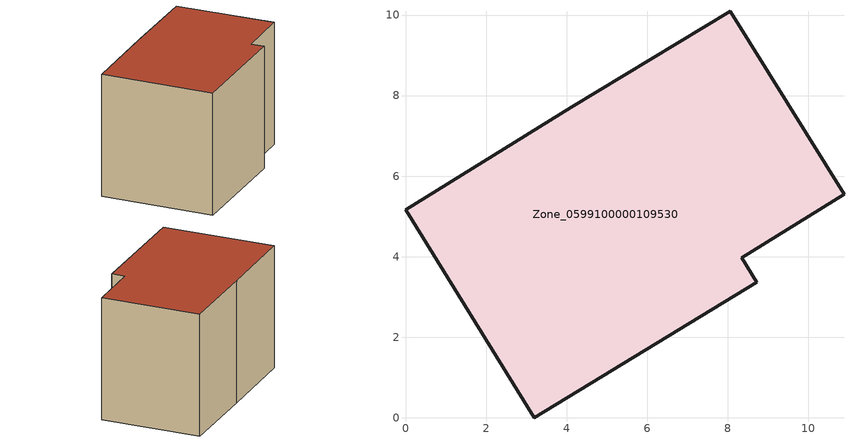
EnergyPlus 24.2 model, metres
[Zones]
Zone_0599100000109530
 floor ground (C_G): 0,5.16 4.12,7.71 8.06,10.09 10.89,5.55 8.35,3.98 8.73,3.37 3.19,0 z0
 wall outside (C_F): 3.19,0 8.73,3.37 8.35,3.98 10.89,5.55 8.06,10.09 4.12,7.71 0,5.16 3.19,0 z0:6.66
 roof outside (C_R): 4.12,7.71 0,5.16 3.19,0 8.73,3.37 8.35,3.98 10.89,5.55 8.06,10.09 z6.66
[BUILDING]
Pand.0599100000109530: North Axis=0; Terrain=City; Loads Convergence Tolerance Value=0.04; Temperature Convergence Tolerance Value=0.4; Solar Distribution=FullExterior; Maximum Number of Warmup Days=25; Minimum Number of Warmup Days=1
[Site:Location]
Rotterdam.The.Hague.AP_ZH_NLD Design_Conditions: Latitude=51.96; Longitude=4.45; Time Zone=1; Elevation=-4.5
[SITE:GROUNDTEMPERATURE:BUILDINGSURFACE]
18, 18, 18, 18, 18, 18, 18, 18, 18, 18, 18, 18
[MATERIAL] Thermal Absorptance=0.9; Solar Absorptance=0.7; Visible Absorptance=0.7
Name | Roughness | Thickness | Conductivity | Density | Specific Heat
G.TC.1946 | MediumSmooth | 0.15 | 1 | 540 | 1210
F.TC.1946 | Rough | 0.3 | 0.857143 | 1920 | 840
R.TC.1946 | MediumRough | 0.2 | 0.909091 | 1500 | 1000
[CONSTRUCTION]
C_G: G.TC.1946
C_F: F.TC.1946
C_R: R.TC.1946
[ZONE]
Zone_0599100000109530: Type=1; Multiplier=1; Ceiling Height=Autocalculate; Volume=Autocalculate; Floor Area=autocalculate; Part of Total Floor Area=Yes
[ZONEINFILTRATION:DESIGNFLOWRATE]
Infil_Zone_0599100000109530: Zone or ZoneList or Space or SpaceList=Zone_0599100000109530; Schedule=AlwaysOn; Design Flow Rate Calculation Method=Flow/Area; Flow Rate per Floor Area=0.003; Constant Term Coefficient=1; Temperature Term Coefficient=0; Velocity Term Coefficient=0; Velocity Squared Term Coefficient=0
[HVACTEMPLATE:ZONE:IDEALLOADSAIRSYSTEM]
Zone_0599100000109530: Maximum Heating Supply Air Temperature=50; Minimum Cooling Supply Air Temperature=13; Maximum Heating Supply Air Humidity Ratio=0.0156; Minimum Cooling Supply Air Humidity Ratio=0.0077; Heating Limit=NoLimit; Cooling Limit=NoLimit; Dehumidification Control Type=ConstantSensibleHeatRatio; Cooling Sensible Heat Ratio=0.7; Dehumidification Setpoint=60; Humidification Control Type=None; Humidification Setpoint=30; Outdoor Air Method=None; Outdoor Air Flow Rate per Person=0.00944; Outdoor Air Flow Rate per Zone Floor Area=0; Outdoor Air Flow Rate per Zone=0; Demand Controlled Ventilation Type=None; Outdoor Air Economizer Type=NoEconomizer; Heat Recovery Type=None; Sensible Heat Recovery Effectiveness=0.7; Latent Heat Recovery Effectiveness=0.65
[ZONECONTROL:THERMOSTAT]
ThermostatControl_Zone_0599100000109530: Zone or ZoneList=Zone_0599100000109530; Control Type Schedule=DualSetpointControlType; Control 1=Thermostat_Zone_0599100000109530; Temperature Difference Between Cutout And Setpoint=0
[THERMOSTATSETPOINT:DUALSETPOINT]
Thermostat_Zone_0599100000109530: Heating Setpoint Temperature Schedule=HeatingSetpoint_Zone_0599100000109530; Cooling Setpoint Temperature Schedule=CoolingSetpoint_Zone_0599100000109530
[SCHEDULE:COMPACT]
HeatingSetpoint_Zone_0599100000109530: Through: 12/31, For: AllDays, Until: 24:00, 21
CoolingSetpoint_Zone_0599100000109530: Through: 12/31, For: AllDays, Until: 24:00, 24
DualSetpointControlType: Through: 12/31, For: AllDays, Until: 24:00, 4
AlwaysOn: Through: 12/31, For: AllDays, Until: 24:00, 1
